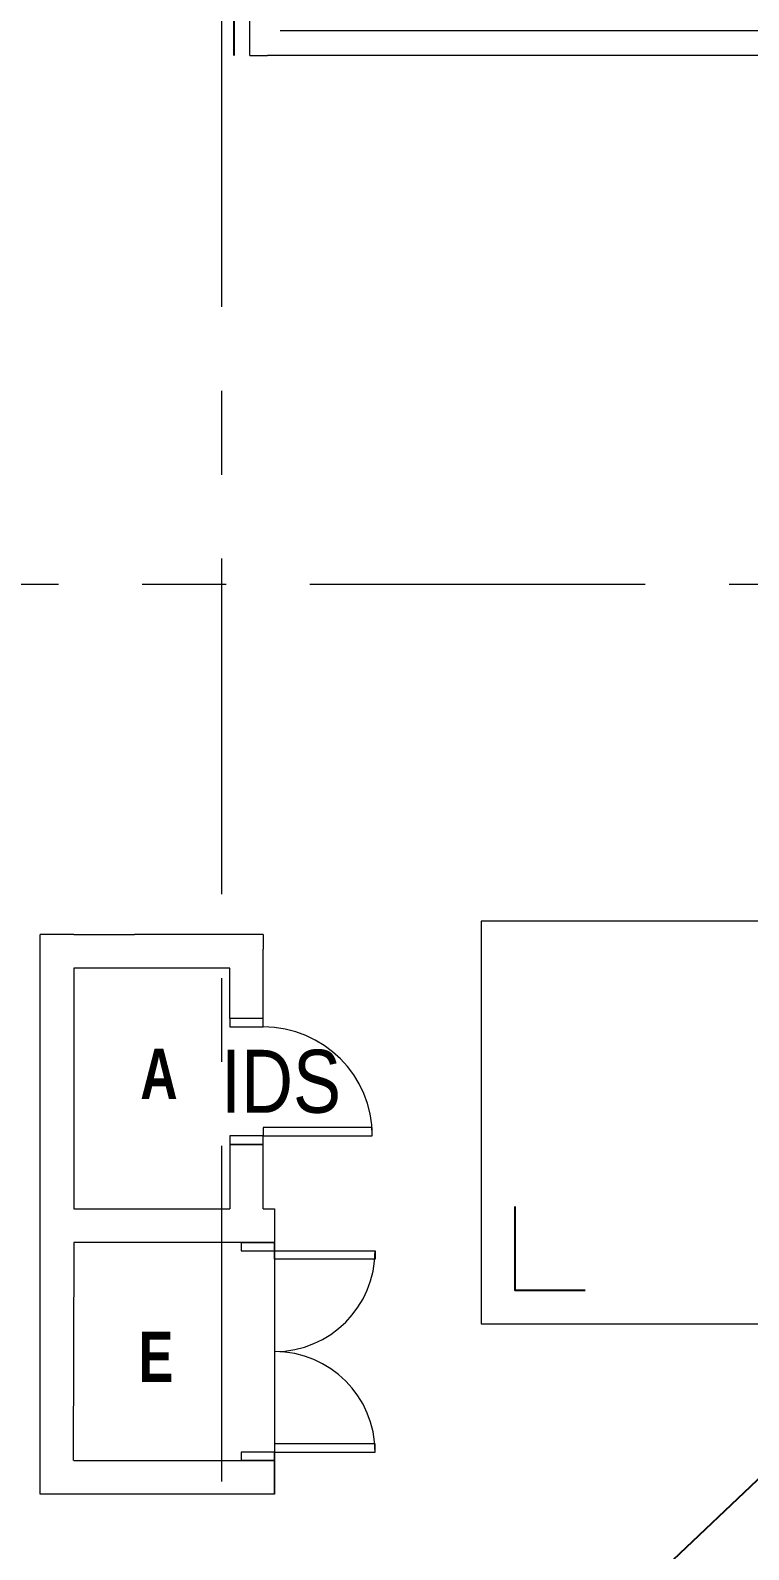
# Model space of a CAD drawing. Header units: millimetres. Extents: x -177800 to -26107, y -132450 to -18386.
# Drawn here: x -50157 to -45874, y -66108 to -57052 of the extents above; entities that cross this region are included whole.
import ezdxf

# ---------------------------------------------------------------- set-up
doc = ezdxf.new("R2010")
doc.units = ezdxf.units.MM
doc.linetypes.add('IDA - Grid Line', pattern=[3500, 2000, -500, 500, -500])
for name, color, linetype, lineweight in [('0-1', 7, 'Continuous', 5), ('1599_DB_A_BLK2_HQ_R21-2ND STOREY 20230517--$0$A-_DOOR----_E-1', 6, 'Continuous', 9), ('A-_ROOMNAME_A', 7, 'Continuous', 9)]:
    doc.layers.add(name, color=color, linetype=linetype, lineweight=lineweight)
for name, color, linetype, lineweight, true_color in [('A-_DOOR----_E-1', 1, 'Continuous', 9, 0xff0000), ('A-_WALL----_E', 6, 'Continuous', 9, 0xff00ff), ('A-_WALLPRTN_E-1', 6, 'Continuous', 18, 0xff00ff), ('S-_ANOTGRID_E-1', 9, 'IDA - Grid Line', 9, 0x808080)]:
    doc.layers.add(name, color=color, linetype=linetype, lineweight=lineweight, true_color=true_color)
doc.layers.add('M-_DWAT FHP', color=1, linetype='Continuous')
doc.layers.add('M-_SANITEXT', color=160, linetype='Continuous')
doc.styles.add('Arial Narrow_2', font='ARIALN.TTF', dxfattribs={"height": 2.135703})
doc.styles.add('Arial Narrow_B_2', font='ARIALNB.TTF', dxfattribs={"width": 0.9, "height": 2.5})
doc.styles.add('ROMANS', font='romans.shx', dxfattribs={"width": 0.8})
doc.dimstyles.new('STANDARD$7', dxfattribs={"dimscale": 500, "dimtxt": 3, "dimasz": 2, "dimexe": 3, "dimexo": 2, "dimgap": 2, "dimtad": 0, "dimdec": 1, "dimzin": 15, "dimdsep": 46, "dimtxsty": 'ROMANS', "dimcen": 2, "dimdle": 3, "dimclrd": 256, "dimclre": 256, "dimclrt": 6, "dimadec": 0, "dimazin": 0, "dimtfac": 1, "dimtdec": 1, "dimtix": 1, "dimtmove": 2, "dimatfit": 3, "dimfxl": 1, "dimtolj": 1, "dimtzin": 15, "dimarcsym": 0})

# ---------------------------------------------------------------- blocks, each defined once
blk = doc.blocks.new('1599_DB_A_BLK2_HQ_R21-2ND STOREY 20230517--$0$IDA - F - Double - Swing - 1300L X 2130H - B2-FTD04 - 2HR-3245310-LINKVIEW_BLK2_2ND STOREY')
at = {"layer": '1599_DB_A_BLK2_HQ_R21-2ND STOREY 20230517--$0$A-_DOOR----_E-1'}
for p, q in [((-600, 700), (-550, 700)), ((-600, 100), (-600, 700)), ((-550, 700), (-550, 100)), ((600, 700), (550, 700)), ((550, 700), (550, 100)), ((600, 100), (600, 700)), ((-600, 100), (-650, 100)), ((-550, 100), (-600, 100)), ((-600, -100), (-600, 100)), ((550, 100), (600, 100)), ((650, 100), (600, 100)), ((600, 100), (600, -100)), ((-650, -100), (-600, -100)), ((600, -100), (650, -100))]:
    blk.add_line(p, q, dxfattribs=at)
for centre, start, end in [((-600, 100), 360, 90), ((600, 100), 90, 180)]:
    blk.add_arc(centre, 600, start, end, dxfattribs=at)
blk = doc.blocks.new('IDA - F - Single - Swing - 750L X 2200H - B2-FMD02 - 1HR-3558680-BLK 2 LOWER ROOF PLAN')
at = {"layer": 'A-_DOOR----_E-1'}
for p, q in [((325, 750), (275, 750)), ((275, 750), (275, 100)), ((325, 100), (325, 750)), ((-325, 100), (-375, 100)), ((-375, 100), (-375, -100)), ((-325, -100), (-325, 100)), ((275, 100), (325, 100)), ((375, 100), (325, 100)), ((325, 100), (325, -100)), ((375, -100), (375, 100)), ((-375, -100), (-325, -100)), ((325, -100), (375, -100))]:
    blk.add_line(p, q, dxfattribs=at)
blk.add_arc((325, 100), 650, 90, 180, dxfattribs=at)

msp = doc.modelspace()

# ---------------------------------------------------------------- linework, layer by layer
at = {"layer": '0-1', "color": 6}
for p, q in [((-48768.5, -64077.4), (-48701.4, -64077.4)), ((-48701.4, -64077.4), (-48701.4, -65777.4)), ((-48901.4, -64277.4), (-48701.4, -64277.4)), ((-48701.4, -65577.4), (-48901.4, -65577.4))]:
    msp.add_line(p, q, dxfattribs=at)
at = {"layer": 'A-_WALL----_E'}
for p, q in [((-48848.5, -57202.4), (-48848.5, -38627.4)), ((-48668.5, -57052.4), (-44868.5, -57052.4)), ((-48848.5, -57202.4), (-48743.5, -57202.4)), ((-44868.5, -57202.4), (-48743.5, -57202.4))]:
    msp.add_line(p, q, dxfattribs=at)
at = {"layer": 'A-_WALLPRTN_E-1'}
for p, q in [((-44868.5, -62362.4), (-47468.5, -62362.4)), ((-47468.5, -62362.4), (-47468.5, -62562.4)), ((-50098.5, -65777.4), (-50098.5, -62442.4)), ((-49898.5, -62442.4), (-50098.5, -62442.4)), ((-49898.5, -62442.4), (-49536.1, -62442.4)), ((-48968.5, -62442.4), (-49536.1, -62442.4)), ((-48768.5, -62442.4), (-48968.5, -62442.4)), ((-48768.5, -62442.4), (-48768.5, -62528.9)), ((-48768.5, -62942.4), (-48768.5, -62528.9)), ((-47468.5, -62562.4), (-47468.5, -64562.4)), ((-49898.5, -62642.4), (-49898.5, -64077.4)), ((-48968.5, -62642.4), (-49898.5, -62642.4)), ((-48968.5, -62942.4), (-48968.5, -62642.4)), ((-48768.5, -62942.4), (-48968.5, -62942.4)), ((-48968.5, -63692.4), (-48968.5, -64077.4)), ((-48768.5, -63692.4), (-48968.5, -63692.4)), ((-48768.5, -64077.4), (-48768.5, -63692.4)), ((-49898.5, -64077.4), (-48968.5, -64077.4)), ((-49897.5, -64277.4), (-49901.4, -65577.4)), ((-48701.4, -64277.4), (-49898.5, -64277.4)), ((-47468.5, -64562.4), (-47468.5, -64762.4)), ((-47468.5, -64762.4), (-44593.5, -64762.4)), ((-49898.5, -65577.4), (-48701.4, -65577.4)), ((-48701.4, -65777.4), (-48701.4, -65577.4)), ((-49898.5, -65777.4), (-50098.5, -65777.4)), ((-48701.4, -65777.4), (-49898.5, -65777.4))]:
    msp.add_line(p, q, dxfattribs=at)
at = {"layer": 'Defpoints'}
msp.add_lwpolyline([(-47268.5, -64062.4), (-47268.5, -64562.4), (-46849.8, -64562.4)], dxfattribs=at)
at = {"layer": 'M-_DWAT FHP'}
msp.add_line((-48943.5, -38677.4), (-48943.5, -57202.4), dxfattribs=at)
at = {"layer": 'S-_ANOTGRID_E-1'}
for p, q in [((-49018.5, -35701.2), (-49018.5, -122559.3)), ((-65990.6, -60352.4), (-26107.5, -60352.4))]:
    msp.add_line(p, q, dxfattribs=at)

# ---------------------------------------------------------------- block references
at = {"layer": '0-1', "color": 6, "rotation": 270}
msp.add_blockref('1599_DB_A_BLK2_HQ_R21-2ND STOREY 20230517--$0$IDA - F - Double - Swing - 1300L X 2130H - B2-FTD04 - 2HR-3245310-LINKVIEW_BLK2_2ND STOREY', (-48801.4, -64927.4), dxfattribs=at)
at = {"layer": 'A-_DOOR----_E-1', "rotation": 270}
msp.add_blockref('IDA - F - Single - Swing - 750L X 2200H - B2-FMD02 - 1HR-3558680-BLK 2 LOWER ROOF PLAN', (-48868.5, -63317.4), dxfattribs=at)

# ---------------------------------------------------------------- texts
at = {"layer": 'A-_ROOMNAME_A', "attachment_point": 1}
for s, insert, char_height, width, style in [('A', (-49502.3, -63122.4), 300, 861.814, 'Arial Narrow_B_2'), ('IDS', (-49020.7, -63129), 375, 1062.236, 'Arial Narrow_2'), ('\\fArial Narrow|b1|i0|c0|p34|;E', (-49511.8, -64808.3), 300, 300.633, 'Arial Narrow_B_2')]:
    msp.add_mtext(s, dxfattribs=dict(at, insert=insert, char_height=char_height, width=width, style=style))

# ---------------------------------------------------------------- leaders
at = {"layer": 'M-_SANITEXT', "color": 7}
msp.add_leader([(-47586.4, -67362.1), (-45401.2, -65294), (-44497, -65294)], dimstyle='STANDARD$7', override={"dimscale": 1, "dimtxt": 0.18, "dimasz": 200, "dimexe": 0.18, "dimexo": 0.0625, "dimgap": 0.09, "dimtih": 1, "dimtoh": 1, "dimdec": 4, "dimzin": 0, "dimtxsty": 'Standard', "dimcen": 0.09, "dimdle": 0, "dimclrd": 0, "dimclre": 0, "dimclrt": 0, "dimtdec": 4, "dimtix": 0, "dimtofl": 0, "dimtmove": 0, "dimldrblk": 'Open30', "dimtzin": 0}, dxfattribs=at)

doc.saveas('drawing.dxf')
